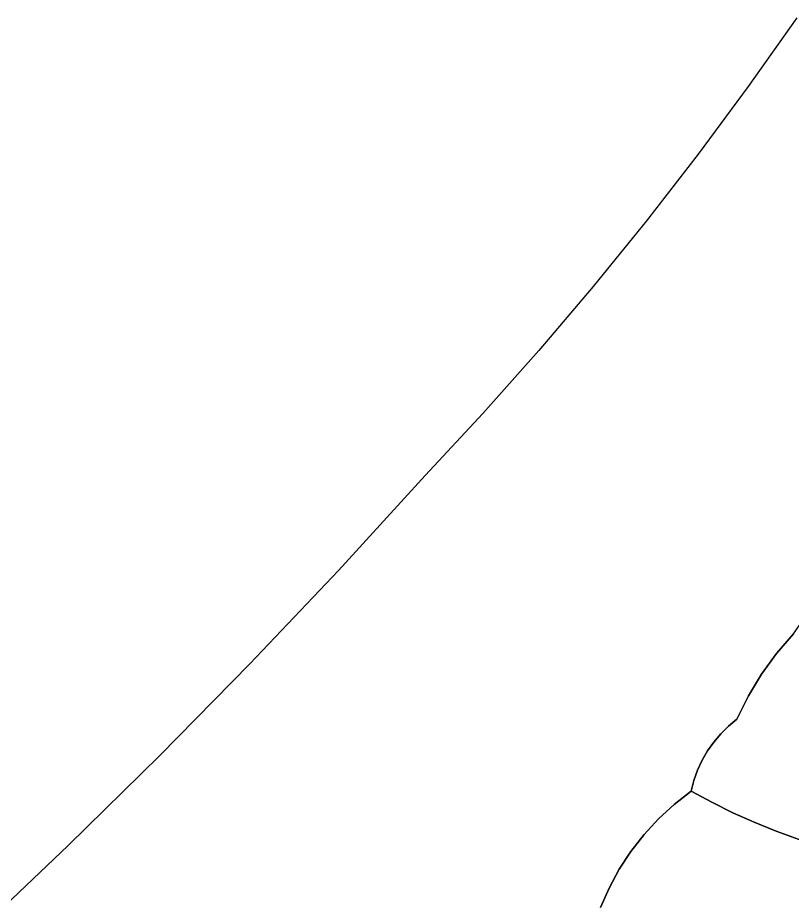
# Model space of a CAD drawing. Header units: inches. Extents: x 36.3 to 71.4, y 17.4 to 61.7.
# Drawn here: x 40.518 to 43.301, y 27.771 to 30.95 of the extents above; entities that cross this region are included whole.
import ezdxf

# ---------------------------------------------------------------- set-up
doc = ezdxf.new("R2010")
doc.units = ezdxf.units.IN
doc.layers.add('SURFACES_FOR_SKETCHUP', color=7, linetype='Continuous')

msp = doc.modelspace()

# ---------------------------------------------------------------- linework, layer by layer
at = {"layer": 'SURFACES_FOR_SKETCHUP'}
for points, invisible_edges in [([(43.1424, 30.7024), (44.1997, 30.0738), (43.3172, 30.9498)], 3), ([(42.9621, 30.459), (44.0742, 29.9019), (43.1424, 30.7024)], 3), ([(44.1354, 29.989), (43.1424, 30.7024), (44.0742, 29.9019)], 3), ([(44.1997, 30.0738), (43.1424, 30.7024), (44.1354, 29.989)], 3), ([(42.7765, 30.2197), (43.9109, 29.6271), (42.9621, 30.459)], 3), ([(43.962, 29.7208), (42.9621, 30.459), (43.9109, 29.6271)], 3), ([(44.0164, 29.8124), (42.9621, 30.459), (43.962, 29.7208)], 3), ([(44.0742, 29.9019), (42.9621, 30.459), (44.0164, 29.8124)], 3), ([(42.5857, 29.9845), (43.9109, 29.6271), (42.7765, 30.2197)], 3), ([(42.3897, 29.7536), (43.305, 28.7356), (42.5857, 29.9845)], 3), ([(43.9109, 29.6271), (42.5857, 29.9845), (43.305, 28.7356)], 3), ([(42.1885, 29.5271), (43.305, 28.7356), (42.3897, 29.7536)], 3), ([(41.9823, 29.305), (43.1903, 28.5915), (42.1885, 29.5271)], 3), ([(43.2445, 28.6659), (42.1885, 29.5271), (43.1903, 28.5915)], 3), ([(43.305, 28.7356), (42.1885, 29.5271), (43.2445, 28.6659)], 3), ([(41.6703, 28.9639), (42.9766, 28.2817), (41.9823, 29.305)], 3), ([(43.1903, 28.5915), (41.9823, 29.305), (43.1428, 28.5127)], 3), ([(42.9962, 28.3155), (41.9823, 29.305), (42.9766, 28.2817)], 3), ([(43.1428, 28.5127), (41.9823, 29.305), (43.0438, 28.3772)], 11), ([(43.0186, 28.3473), (41.9823, 29.305), (42.9962, 28.3155)], 3), ([(43.0438, 28.3772), (41.9823, 29.305), (43.0186, 28.3473)], 3), ([(41.3524, 28.6286), (42.6792, 27.8901), (41.6703, 28.9639)], 3), ([(42.8199, 28.0711), (41.6703, 28.9639), (42.7681, 28.0145)], 3), ([(42.9766, 28.2817), (41.6703, 28.9639), (42.8199, 28.0711)], 11), ([(42.7681, 28.0145), (41.6703, 28.9639), (42.7212, 27.9541)], 3), ([(42.7212, 27.9541), (41.6703, 28.9639), (42.6792, 27.8901)], 3), ([(43.2445, 28.6659), (43.8816, 28.7126), (43.305, 28.7356)], 3), ([(43.8816, 28.7126), (43.2445, 28.6659), (43.4837, 27.9495)], 11), ([(43.1903, 28.5915), (43.4837, 27.9495), (43.2445, 28.6659)], 3), ([(41.0288, 28.2991), (42.3565, 27.4498), (41.3524, 28.6286)], 3), ([(42.4416, 27.548), (42.4875, 27.5941), (41.3524, 28.6286)], 10), ([(42.6425, 27.8228), (41.3524, 28.6286), (42.4875, 27.5941)], 11), ([(42.3979, 27.4999), (42.4416, 27.548), (41.3524, 28.6286)], 10), ([(42.3565, 27.4498), (42.3979, 27.4999), (41.3524, 28.6286)], 10), ([(42.6792, 27.8901), (41.3524, 28.6286), (42.6425, 27.8228)], 3), ([(43.1428, 28.5127), (43.4023, 27.9724), (43.1903, 28.5915)], 3), ([(43.4837, 27.9495), (43.1903, 28.5915), (43.4023, 27.9724)], 3), ([(43.0716, 28.4048), (43.1428, 28.5127), (43.0438, 28.3772)], 3), ([(43.0716, 28.4048), (43.102, 28.4299), (43.1428, 28.5127)], 8), ([(43.102, 28.4299), (43.3218, 27.9983), (43.1428, 28.5127)], 3), ([(43.4023, 27.9724), (43.1428, 28.5127), (43.3218, 27.9983)], 3), ([(43.102, 28.4299), (43.0716, 28.4048), (43.1642, 28.0589)], 10), ([(43.2424, 28.0272), (43.102, 28.4299), (43.1642, 28.0589)], 3), ([(43.2424, 28.0272), (43.3218, 27.9983), (43.102, 28.4299)], 10), ([(43.0438, 28.3772), (43.0871, 28.0935), (43.0716, 28.4048)], 3), ([(43.1642, 28.0589), (43.0716, 28.4048), (43.0871, 28.0935)], 3), ([(43.0186, 28.3473), (43.0871, 28.0935), (43.0438, 28.3772)], 3), ([(43.0186, 28.3473), (42.9962, 28.3155), (43.0871, 28.0935)], 10), ([(40.6995, 27.9756), (42.0406, 27.0595), (41.0288, 28.2991)], 3), ([(42.1638, 27.2028), (42.2807, 27.344), (41.0288, 28.2991)], 11), ([(42.1212, 27.1566), (42.1638, 27.2028), (41.0288, 28.2991)], 10), ([(42.0796, 27.1087), (41.0288, 28.2991), (42.0406, 27.0595)], 3), ([(42.1212, 27.1566), (41.0288, 28.2991), (42.0796, 27.1087)], 3), ([(42.3174, 27.3978), (41.0288, 28.2991), (42.2807, 27.344)], 3), ([(42.3565, 27.4498), (41.0288, 28.2991), (42.3174, 27.3978)], 3), ([(42.9766, 28.2817), (43.0113, 28.131), (42.9962, 28.3155)], 3), ([(43.0113, 28.131), (43.0871, 28.0935), (42.9962, 28.3155)], 10), ([(42.9766, 28.2817), (42.8199, 28.0711), (42.9602, 28.2463)], 3), ([(42.9602, 28.2463), (43.0113, 28.131), (42.9766, 28.2817)], 3), ([(42.8762, 28.1234), (42.9602, 28.2463), (42.8199, 28.0711)], 3), ([(42.8762, 28.1234), (42.9469, 28.2094), (42.9602, 28.2463)], 9), ([(42.9602, 28.2463), (42.9469, 28.2094), (43.0113, 28.131)], 10), ([(42.8762, 28.1234), (42.9368, 28.1713), (42.9469, 28.2094)], 8), ([(42.9368, 28.1713), (43.0113, 28.131), (42.9469, 28.2094)], 2), ([(42.9368, 28.1713), (42.8762, 28.1234), (43.0113, 28.131)], 2), ([(42.8199, 28.0711), (43.0113, 28.131), (42.8762, 28.1234)], 3), ([(43.0871, 28.0935), (43.0113, 28.131), (42.8199, 28.0711)], 10), ([(42.8199, 28.0711), (42.7681, 28.0145), (43.0871, 28.0935)], 10), ([(43.0871, 28.0935), (42.7681, 28.0145), (42.8904, 27.5438)], 11), ([(43.1642, 28.0589), (43.0871, 28.0935), (42.8904, 27.5438)], 10), ([(42.9948, 27.5068), (43.1642, 28.0589), (42.8904, 27.5438)], 3), ([(43.1642, 28.0589), (42.9948, 27.5068), (43.2424, 28.0272)], 3), ([(42.7681, 28.0145), (42.7212, 27.9541), (42.8904, 27.5438)], 10), ([(43.1005, 27.4741), (43.2424, 28.0272), (42.9948, 27.5068)], 3), ([(43.2424, 28.0272), (43.1005, 27.4741), (43.3218, 27.9983)], 3), ([(40.3646, 27.6581), (41.7525, 26.7178), (40.6995, 27.9756)], 3), ([(41.7983, 26.7695), (40.6995, 27.9756), (41.7525, 26.7178)], 3), ([(41.8472, 26.8184), (40.6995, 27.9756), (41.7983, 26.7695)], 3), ([(42.0056, 27.0092), (40.6995, 27.9756), (41.8472, 26.8184)], 11), ([(42.0406, 27.0595), (40.6995, 27.9756), (42.0056, 27.0092)], 3), ([(43.2072, 27.4457), (43.3218, 27.9983), (43.1005, 27.4741)], 3), ([(43.3218, 27.9983), (43.2072, 27.4457), (43.4023, 27.9724)], 3), ([(43.3149, 27.4214), (43.4023, 27.9724), (43.2072, 27.4457)], 3), ([(42.7212, 27.9541), (42.6792, 27.8901), (42.7873, 27.5849)], 10), ([(42.7873, 27.5849), (42.8904, 27.5438), (42.7212, 27.9541)], 10), ([(42.6425, 27.8228), (42.7873, 27.5849), (42.6792, 27.8901)], 3), ([(42.6425, 27.8228), (42.4875, 27.5941), (42.6113, 27.7526)], 3), ([(42.6425, 27.8228), (42.6113, 27.7526), (42.6857, 27.6302)], 10), ([(42.7873, 27.5849), (42.6425, 27.8228), (42.6857, 27.6302)], 3)]:
    msp.add_3dface(points, dxfattribs=dict(at, invisible_edges=invisible_edges))

doc.saveas('drawing.dxf')
